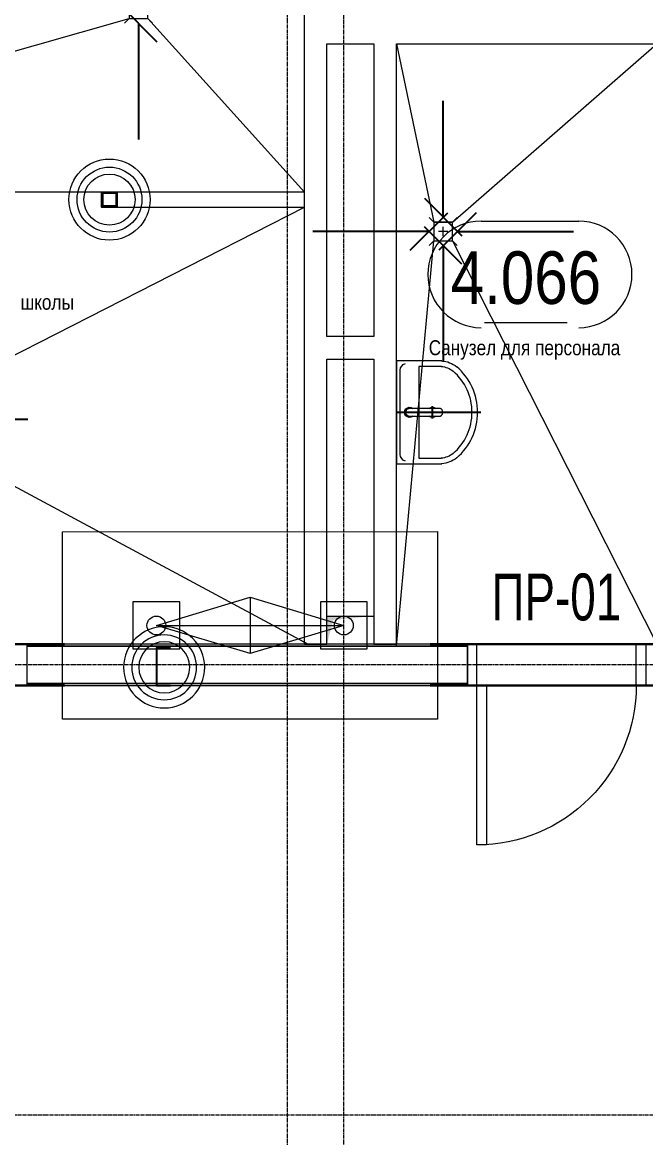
# Model space of a CAD drawing. Header units: millimetres. Extents: x -65509 to 912790, y 446 to 713294.
# Drawn here: x 486886 to 490211, y 515462 to 521408 of the extents above; entities that cross this region are included whole.
import ezdxf
from ezdxf import colors
from ezdxf.entities.mleader import LeaderData, LeaderLine
from ezdxf.enums import TextEntityAlignment as Align
from ezdxf.math import Vec2, Vec3

# ---------------------------------------------------------------- set-up
doc = ezdxf.new("R2010")
doc.units = ezdxf.units.MM
doc.linetypes.add('CENTER2', pattern=[28.575, 19.05, -3.175, 3.175, -3.175])
doc.layers.get('Defpoints').update_dxf_attribs({"color": 250})
for name, color, linetype, lineweight in [('АИ_Сантехника', 4, 'Continuous', 0), ('АР_Area', 250, 'Continuous', 5), ('АР_Двери', 5, 'Continuous', 9), ('АР_Стены кирпич', 250, 'Continuous', 20), ('АР_Стены ПЕНОблок', 250, 'Continuous', 20), ('АР_Тонкая', 250, 'Continuous', 5), ('ВК_Шахты', 250, 'Continuous', 9), ('КМ_Фахверки', 250, 'Continuous', 25), ('РД_Воронки с кровли', 250, 'Continuous', 18), ('РД_Оси_100', 250, 'Continuous', 0), ('РД_Разуклонка к трапам', 124, 'Continuous', 0)]:
    doc.layers.add(name, color=color, linetype=linetype, lineweight=lineweight)
for name, color, linetype, lineweight, plot in [('АР_Делит', 250, 'Continuous', 0, False), ('РД_Проем', 250, 'Continuous', 0, False), ('РД_проем_инж перемыч_подсчет', 250, 'Continuous', 30, False)]:
    doc.layers.add(name, color=color, linetype=linetype, lineweight=lineweight, plot=plot)
doc.layers.add('РД_Перемычка инж проемов', color=250, linetype='Continuous')
doc.styles.add('Arial0', font='arial.ttf')
doc.styles.add('style1', font='ARIALN.TTF')
doc.styles.add('ккк', font='isocpeur.ttf', dxfattribs={"width": 0.85, "oblique": 15})
doc.dimstyles.new('scale_100', dxfattribs={"dimtxt": 250, "dimasz": 125, "dimexe": 60, "dimexo": 100, "dimgap": 30, "dimtad": 1, "dimdec": 0, "dimdsep": 46, "dimtxsty": 'style1', "dimblk": 'OBLIQUE', "dimcen": 150, "dimdle": 60, "dimclrd": 256, "dimclre": 256, "dimclrt": 256, "dimadec": 0, "dimazin": 0, "dimtfac": 1, "dimtdec": 0, "dimtmove": 1, "dimatfit": 3, "dimldrblk": 'OBLIQUE', "dimfxl": 1, "dimtolj": 1, "dimtzin": 0, "dimarcsym": 0})

# ---------------------------------------------------------------- blocks, each defined once
blk = doc.blocks.new('Раковина 550х435')
for points in [[(-321.9, -242.7, -0.459952), (-321.9, 242.7)], [(-302.8, -219.5, -0.458637), (-302.8, 219.5)]]:
    blk.add_lwpolyline(points, format="xyb")
for points in [[(-241.8, 275), (0, 275), (0, -275), (-241.8, -275)], [(-240.2, 245), (-120, 245), (-120, -245), (-240.2, -245)], [(0, -275), (0, 275)], [(-20, -224.7), (-20, 224.7)]]:
    blk.add_lwpolyline(points)
for centre, radius, start, end in [((-226.7, 122.1), 153.6, 95.62187, 128.26685), ((-226.7, 122.1), 123.6, 95.62187, 128.26685), ((-59.6, 221.7), 39.7, 4.35212, 73.11896), ((-193, 0), 27, 47.79455, 132.20545), ((-70, 0), 27, 227.79455, 132.20545), ((-193, 0), 27, 227.79455, 312.20545), ((-226.7, -122.1), 123.6, 231.73315, 264.37813), ((-59.6, -221.7), 39.7, 286.88104, 355.64788), ((-226.7, -122.1), 153.6, 231.73315, 264.37813)]:
    blk.add_arc(centre, radius, start, end)
blk.add_open_spline([(-232.3, 20), (-233.1, 20), (-233.9, 19.9), (-235.6, 19.6), (-236.4, 19.3), (-238, 18.6), (-238.8, 18.1), (-240.7, 16.8), (-241.7, 15.7), (-243.6, 13.4), (-244.4, 12.2), (-245.6, 9.4), (-246.1, 8), (-246.9, 5.2), (-247.1, 3.7), (-247.3, 1.6), (-247.3, 0.8), (-247.3, -0.6), (-247.3, -1.3), (-247.2, -2.7), (-247.1, -3.5), (-246.7, -5.9), (-246.3, -7.7), (-244.9, -11.1), (-244.1, -12.7), (-242.2, -15.3), (-241.2, -16.3), (-238.9, -18.1), (-237.7, -18.8), (-235.4, -19.6), (-234.4, -19.9), (-233.2, -20), (-233, -20), (-232.8, -20), (-232.7, -20), (-232.6, -20), (-232.5, -20), (-232.3, -20), (-232.3, -20), (-232.3, -20), (-232.3, -20), (-232.2, -20), (-232.2, -20), (-232.1, -20), (-232.1, -20), (-232, -20), (-231.9, -20), (-231.6, -20), (-231.4, -20), (-230.9, -20), (-230.6, -20), (-229.5, -20), (-228.8, -20), (-226.7, -20), (-225.2, -20), (-220.8, -20), (-217.9, -20), (-208.7, -20), (-202.4, -20), (-182.7, -20), (-168.5, -20), (-150.2, -20), (-147, -20), (-137.3, -20), (-130.6, -20), (-110.2, -20), (-95.8, -20), (-77.8, -20), (-74.7, -20), (-71.5, -20), (-71.2, -20), (-70.9, -20), (-70.8, -20), (-70.5, -20), (-70.4, -20), (-70.3, -20), (-70.2, -20), (-70.1, -20), (-70.1, -20), (-70, -20), (-70, -20), (-70, -20), (-70, -20), (-70, -20), (-70, -20), (-69.9, -20), (-69.9, -20), (-69.9, -20), (-69.8, -20), (-69.7, -20), (-69.7, -20), (-69.5, -20), (-69.3, -20), (-68.9, -20), (-68.6, -20), (-67.8, -19.9), (-67.2, -19.8), (-65.5, -19.5), (-64.3, -19.2), (-62, -18.4), (-60.9, -17.9), (-58.7, -16.6), (-57.7, -15.8), (-55.8, -14.1), (-54.9, -13.2), (-53.4, -11.2), (-52.7, -10.1), (-51.6, -7.9), (-51.1, -6.7), (-50.5, -4.4), (-50.2, -3.3), (-50, -1.5), (-50, -0.9), (-50, 0.1), (-50, 0.4), (-50, 1.2), (-50.1, 1.6), (-50.2, 2.7), (-50.3, 3.5), (-50.8, 5.7), (-51.3, 7.2), (-52.6, 10.1), (-53.5, 11.4), (-55.6, 13.9), (-56.8, 15.1), (-59.4, 17), (-60.8, 17.8), (-63.7, 19), (-65.2, 19.5), (-66.9, 19.8), (-67.1, 19.8), (-67.8, 19.9), (-68.3, 19.9), (-68.9, 20), (-69, 20), (-69.3, 20), (-69.5, 20), (-69.8, 20), (-69.9, 20), (-70, 20), (-70, 20), (-70, 20), (-70, 20), (-70.1, 20), (-70.1, 20), (-70.1, 20), (-70.2, 20), (-70.3, 20), (-70.4, 20), (-70.7, 20), (-70.8, 20), (-71.3, 20), (-71.7, 20), (-72.7, 20), (-73.4, 20), (-75.4, 20), (-76.7, 20), (-80.7, 20), (-83.4, 20), (-91.3, 20), (-96.4, 20), (-111.7, 20), (-121.5, 20), (-149.9, 20), (-167.5, 20), (-201.6, 20), (-217.8, 20), (-232.3, 20)], degree=3, knots=[0, 0, 0, 0, 0.153365, 0.153365, 0.30673, 0.30673, 0.460095, 0.460095, 0.703256, 0.703256, 0.946417, 0.946417, 1.189578, 1.189578, 1.432739, 1.432739, 1.565545, 1.565545, 1.691125, 1.691125, 1.816705, 1.816705, 2.111192, 2.111192, 2.405679, 2.405679, 2.645118, 2.645118, 2.884557, 2.884557, 3.077844, 3.077844, 3.107789, 3.107789, 3.118001, 3.118001, 3.138423, 3.138423, 3.141442, 3.141442, 3.141976, 3.141976, 3.142511, 3.142511, 3.143579, 3.143579, 3.145716, 3.145716, 3.14999, 3.14999, 3.158538, 3.158538, 3.175635, 3.175635, 3.209827, 3.209827, 3.278213, 3.278213, 3.414983, 3.414983, 3.688524, 3.688524, 3.745517, 3.745517, 3.859502, 3.859502, 4.087472, 4.087472, 4.133346, 4.133346, 4.136438, 4.136438, 4.138418, 4.138418, 4.140015, 4.140015, 4.140937, 4.140937, 4.141313, 4.141313, 4.141684, 4.141684, 4.142394, 4.142394, 4.143815, 4.143815, 4.146658, 4.146658, 4.152342, 4.152342, 4.163711, 4.163711, 4.186448, 4.186448, 4.231923, 4.231923, 4.322872, 4.322872, 4.504772, 4.504772, 4.686671, 4.686671, 4.86857, 4.86857, 5.05047, 5.05047, 5.232369, 5.232369, 5.414268, 5.414268, 5.596168, 5.596168, 5.695139, 5.695139, 5.756437, 5.756437, 5.817734, 5.817734, 5.940329, 5.940329, 6.172478, 6.172478, 6.404627, 6.404627, 6.636776, 6.636776, 6.868925, 6.868925, 7.101074, 7.101074, 7.139346, 7.139346, 7.215891, 7.215891, 7.233819, 7.233819, 7.269676, 7.269676, 7.283061, 7.283061, 7.283218, 7.283218, 7.283375, 7.283375, 7.28369, 7.28369, 7.28432, 7.28432, 7.285579, 7.285579, 7.288098, 7.288098, 7.293136, 7.293136, 7.303211, 7.303211, 7.323361, 7.323361, 7.363661, 7.363661, 7.444261, 7.444261, 7.605462, 7.605462, 7.927863, 7.927863, 8.283185, 8.283185, 8.283185, 8.283185])
at = {"layer": 'Defpoints'}
blk.add_line((-193, -32.4), (-193, 32.4), dxfattribs=at)
blk.add_lwpolyline([(0, 0), (-450, 0)], dxfattribs=at)
blk = doc.blocks.new('otv')
at = {"linetype": 'Continuous'}
blk.add_lwpolyline([(0, -1), (0, 0), (1, 0), (1, -1)], close=True, dxfattribs=at)
blk.add_solid([(0, -1), (0, 0), (0.135, -0.137), (1, 0)], dxfattribs=at)
blk = doc.blocks.new('Ф_блок 80')
at = {"layer": 'АР_Делит', "color": 1}
for radius in [216.3, 173, 136.2]:
    blk.add_circle((40, -40), radius, dxfattribs=at)
at = {"layer": 'КМ_Фахверки'}
blk.add_lwpolyline([(0, 0), (80, 0), (80, -80), (0, -80)], close=True, dxfattribs=at)
at = {"layer": 'КМ_Фахверки', "lineweight": 5}
blk.add_lwpolyline([(6, -6), (74, -6), (74, -74), (6, -74)], close=True, dxfattribs=at)
blk = doc.blocks.new('Ф_пеноблок 200')
at = {"layer": 'АР_Делит', "color": 1}
for radius in [216.3, 173, 136.2]:
    blk.add_circle((103.4, -41.9), radius, dxfattribs=at)
at = {"layer": 'КМ_Фахверки'}
blk.add_lwpolyline([(0, -75), (0, 0), (200, 0), (200, -75)], dxfattribs=at)
blk = doc.blocks.new('СОШ_2200_АР_ОСИ_М100_28.05.24')
at = {"layer": 'РД_Оси_100', "linetype": 'CENTER2'}
for p, q in [((119910, 11700), (94200, 11700)), ((119910, 9300), (94200, 9300))]:
    blk.add_line(p, q, dxfattribs=at)
for points in [[(98700, -6194.98), (98700, 139538.679), (98550, 139938.679)], [(99000, -6195.83), (99000, 139538.679), (99150, 139938.679)]]:
    blk.add_lwpolyline(points, dxfattribs=at)
blk = doc.blocks.new('A$Cd58bfb5e')
at = {"layer": 'РД_Воронки с кровли', "lineweight": 0, "ltscale": 2}
for p, q in [((-500, -0.3), (0, 149.7)), ((0, -150.3), (0, 149.8)), ((0, 149.7), (500, 0.3)), ((500, 0.3), (-500, -0.3)), ((500, 0.3), (0, -150.3)), ((0, -150.3), (-500, -0.3))]:
    blk.add_line(p, q, dxfattribs=at)
at = {"layer": 'РД_Воронки с кровли'}
for points in [[(1000, 500.3), (1000, -499.7), (-1000, -500.3), (-1000, 499.7)], [(625, -125.3), (625, 124.7), (375, 124.7), (375, -125.3)]]:
    blk.add_lwpolyline(points, close=True, dxfattribs=at)
at = {"layer": 'РД_Воронки с кровли', "linetype": 'Continuous', "lineweight": 0}
blk.add_lwpolyline([(-625, -125.3), (-375, -125.3), (-375, 124.7), (-625, 124.7)], close=True, dxfattribs=at)
at = {"layer": 'РД_Воронки с кровли', "lineweight": 0}
for centre in [(-500, 0.3), (500, 0.3)]:
    blk.add_circle(centre, 50, dxfattribs=at)
blk = doc.blocks.new('воронки с кровли')
at = {"layer": 'РД_Воронки с кровли', "lineweight": 70, "rotation": 180}
blk.add_blockref('A$Cd58bfb5e', (-132950.8, 204182.8), dxfattribs=at)
blk = doc.blocks.new('_Oblique')
at = {"color": 0, "linetype": 'ByBlock', "lineweight": -2}
blk.add_line((-0.5, -0.5), (0.5, 0.5), dxfattribs=at)
blk = doc.blocks.new('A$Cd7e03b91')
at = {"layer": 'РД_Разуклонка к трапам', "lineweight": 0}
for p, q in [((-100, 100), (-150, 150)), ((100, 100), (150, 150)), ((-50, 0), (50, 0)), ((0, -50), (0, 50)), ((-100, -100), (-150, -150)), ((100, -100), (150, -150))]:
    blk.add_line(p, q, dxfattribs=at)
blk.add_lwpolyline([(-100, 100), (100, 100), (100, -100), (-100, -100), (-100, 100)], dxfattribs=at)
blk.add_lwpolyline([(-100, 100), (100, 100), (100, -100), (-100, -100), (-100, 100)], dxfattribs=at)
blk = doc.blocks.new('MOK-МаркаПом_овал_ареал')
for p, q in [((-2.986, 3.764), (3.522, 3.764)), ((-2.75, -3), (2.75, -3))]:
    blk.add_line(p, q)
for centre, radius, start, end in [((-2.986, 0.215), 3.55, 90, 270), ((3.522, 0.215), 3.55, 270, 90), ((-7.411, 0), 7.161, 0, 0.00095)]:
    blk.add_arc(centre, radius, start, end)
at = {"color": 0, "style": 'style1'}
blk.add_attdef('АР-ПОМЕЩЕНИЕ:НОМЕР', text='', height=3, dxfattribs=at).set_placement((0.261, 0), align=Align.MIDDLE)
blk = doc.blocks.new('MOK-МаркаПеремычки')
at = {"color": 0, "style": 'ккк', "oblique": 15, "width": 0.85}
blk.add_attdef('АР-ПРОЕМ:ПЕРЕМЫЧКА', text='', height=2.5, dxfattribs=at).set_placement((0, 0), align=Align.MIDDLE)

msp = doc.modelspace()

# ---------------------------------------------------------------- linework, layer by layer
at = {"layer": 'АР_Двери', "linetype": 'Continuous', "lineweight": 9}
for points in [[(489310.875, 518093.318), (489260.875, 518093.318), (489260.875, 517873.318), (489310.875, 517873.318)], [(490160.875, 518093.318), (490210.875, 518093.318), (490210.875, 517873.318), (490160.875, 517873.318)], [(489310.875, 517873.318), (489360.875, 517873.318), (489360.875, 517023.318), (489310.875, 517023.318)]]:
    msp.add_lwpolyline(points, close=True, dxfattribs=at)
at = {"layer": 'АР_Двери', "linetype": 'Continuous', "lineweight": 9, "extrusion": (0, 0, -1)}
msp.add_arc((-489310.875, 517873.318), 850, 179.9999988, 269.9999988, dxfattribs=at)
at = {"layer": 'АР_Стены кирпич', "linetype": 'Continuous', "lineweight": 20}
for p, q in [((488390.881, 518093.318), (488390.883, 523063.318)), ((488510.882, 521293.503), (488760.881, 521293.503)), ((488510.882, 519733.139), (488510.882, 521293.503)), ((488760.881, 521293.503), (488760.881, 519733.139)), ((488880.88, 518093.318), (488880.881, 521293.503)), ((488880.881, 521293.503), (490270.882, 521293.503)), ((488760.881, 519733.139), (488510.882, 519733.139)), ((488510.881, 518093.318), (488510.882, 519613.139)), ((488510.882, 519613.139), (488760.881, 519613.139)), ((488760.881, 519613.139), (488760.88, 518093.318)), ((488390.881, 518093.318), (488510.881, 518093.318)), ((488760.88, 518093.318), (488880.88, 518093.318))]:
    msp.add_line(p, q, dxfattribs=at)
at = {"layer": 'АР_Стены ПЕНОблок', "linetype": 'Continuous', "lineweight": 20}
for p, q in [((488390.882, 520503.318), (487310.882, 520503.318)), ((487310.882, 520503.318), (487310.882, 520423.318)), ((488390.882, 520423.318), (488390.882, 520503.318)), ((487310.882, 520423.318), (488390.882, 520423.318)), ((489260.875, 518083.318), (486910.91, 518083.318)), ((486910.91, 518083.318), (486910.91, 517883.318)), ((489260.875, 517883.318), (489260.875, 518083.318)), ((486910.91, 517883.318), (489260.875, 517883.318))]:
    msp.add_line(p, q, dxfattribs=at)
at = {"layer": 'АР_Тонкая', "linetype": 'Continuous', "lineweight": 0}
for p, q in [((489260.875, 518093.318), (486910.91, 518093.318)), ((486910.91, 518093.318), (486910.91, 518083.318)), ((486910.91, 518083.318), (489260.875, 518083.318)), ((489260.875, 518083.318), (489260.875, 518093.318)), ((489260.875, 517883.318), (486910.91, 517883.318)), ((486910.91, 517883.318), (486910.91, 517873.318)), ((486910.91, 517873.318), (489260.875, 517873.318)), ((489260.875, 517873.318), (489260.875, 517883.318))]:
    msp.add_line(p, q, dxfattribs=at)
at = {"layer": 'РД_Проем', "linetype": 'Continuous', "lineweight": 0}
for p, q in [((486910.91, 518093.318), (485810.91, 518093.318)), ((490210.875, 518093.318), (489260.875, 518093.318)), ((486910.91, 517873.318), (485810.91, 517873.318)), ((490210.875, 517873.318), (489260.875, 517873.318))]:
    msp.add_line(p, q, dxfattribs=at)
at = {"layer": 'РД_проем_инж перемыч_подсчет', "linetype": 'Continuous', "lineweight": 30}
for p, q in [((487110.91, 518093.318), (485610.91, 518093.318)), ((489060.875, 518093.318), (490410.875, 518093.318)), ((487110.91, 517873.318), (485610.91, 517873.318)), ((489060.875, 517873.318), (490410.875, 517873.318))]:
    msp.add_line(p, q, dxfattribs=at)
at = {"layer": 'РД_Разуклонка к трапам', "ltscale": 2}
for points in [[(484200.882, 520503.318), (487455.882, 521428.445), (487555.882, 521428.445), (488390.882, 520503.318)], [(488880.881, 521293.503), (489080.883, 520343.321), (489180.883, 520343.321), (490270.883, 521293.503)], [(487310.882, 520503.318), (484200.882, 520503.318)], [(484220.882, 520503.318), (486170.882, 519343.318), (486270.882, 519343.318), (488390.882, 520423.318)], [(488880.881, 518083.321), (489080.883, 520243.321), (489180.883, 520243.321), (490270.883, 518093.321)], [(484220.882, 518088.318), (486170.882, 519243.318), (486270.882, 519243.318), (488410.881, 518093.318)]]:
    msp.add_lwpolyline(points, dxfattribs=at)

# ---------------------------------------------------------------- block references
at = {"layer": 'АИ_Сантехника', "xscale": -1}
msp.add_blockref('Раковина 550х435', (488880.88, 519329.369), dxfattribs=at)
at = {"layer": 'АР_Area', "linetype": 'Continuous', "lineweight": 5}
ref = msp.add_blockref('MOK-МаркаПом_овал_ареал', (486057.435, 520292.597), dxfattribs=dict(at, xscale=80, yscale=80, zscale=80))
ref.add_attrib('АР-ПОМЕЩЕНИЕ:НОМЕР', '4.067', dxfattribs={"layer": '0', "color": 0, "height": 280, "style": 'style1'}).set_placement((486057.435, 520292.597), align=Align.MIDDLE)
ref.add_attrib('АР-ПОМЕЩЕНИЕ:НАИМЕНОВАНИЕ', 'Санузел для мальчиков основной и старшей школы', dxfattribs={"layer": 'Defpoints', "color": 2, "height": 80, "style": 'style1'}).set_placement((486049.902, 519907.482), align=Align.MIDDLE)
ref = msp.add_blockref('MOK-МаркаПом_овал_ареал', (489571.882, 520047.318), dxfattribs=dict(at, xscale=80, yscale=80, zscale=80))
ref.add_attrib('АР-ПОМЕЩЕНИЕ:НОМЕР', '4.066', dxfattribs={"layer": '0', "color": 0, "height": 280, "style": 'style1'}).set_placement((489571.882, 520047.318), align=Align.MIDDLE)
ref.add_attrib('АР-ПОМЕЩЕНИЕ:НАИМЕНОВАНИЕ', 'Санузел для персонала', dxfattribs={"layer": 'Defpoints', "color": 2, "height": 80, "style": 'style1'}).set_placement((489564.35, 519662.204), align=Align.MIDDLE)
at = {"layer": 'ВК_Шахты', "xscale": 250, "yscale": 150, "rotation": 359.9999782468097}
msp.add_blockref('otv', (488510.881, 518243.32), dxfattribs=at)
at = {"layer": 'КМ_Фахверки'}
msp.add_blockref('Ф_блок 80', (487310.882, 520503.318), dxfattribs=at)
msp.add_blockref('Ф_блок 80', (487310.882, 520503.318), dxfattribs=at)
at = {"layer": 'КМ_Фахверки', "xscale": -1, "rotation": 90}
msp.add_blockref('Ф_пеноблок 200', (487600.882, 518073.318), dxfattribs=at)
at = {"layer": 'РД_Воронки с кровли', "lineweight": 0}
msp.add_blockref('воронки с кровли', (621051.707, 314010.479), dxfattribs=at)
at = {"layer": 'РД_Оси_100'}
msp.add_blockref('СОШ_2200_АР_ОСИ_М100_28.05.24', (389600.882, 506283.318), dxfattribs=at)
at = {"layer": 'РД_Перемычка инж проемов', "linetype": 'Continuous', "lineweight": -3}
ref = msp.add_blockref('MOK-МаркаПеремычки', (489734.345, 518345.048, 200), dxfattribs=dict(at, xscale=100, yscale=100, zscale=100))
ref.add_attrib('АР-ПРОЕМ:ПЕРЕМЫЧКА', 'ПР-01', dxfattribs={"layer": '0', "color": 0, "height": 250, "style": 'Arial0', "width": 0.7}).set_placement((489734.345, 518345.048, 200), align=Align.MIDDLE)
at = {"layer": 'РД_Разуклонка к трапам', "ltscale": 2, "xscale": -0.5000000000000002, "yscale": 0.5000000000000002, "zscale": 0.5}
for p in [(487505.882, 521478.445), (489130.883, 520293.321)]:
    msp.add_blockref('A$Cd7e03b91', p, dxfattribs=at)

# ---------------------------------------------------------------- leaders
at = {"layer": 'РД_Воронки с кровли', "lineweight": 70}
ml = msp.add_multileader_mtext('Standard', dxfattribs=at)
ml.set_content('ВК_Под потолком 4 этажа уйдет в с.у. соседний. ниже опускать не надо.', color=256, style='style1')
ml.set_leader_properties(color=256)
ml.build(insert=Vec2(0, 0))
ml.multileader.update_dxf_attribs({"has_dogleg": 0, "text_left_attachment_type": 6, "text_right_attachment_type": 6, "arrow_head_size": 500, "scale": 100})
ctx = ml.context
ctx.base_point, ctx.scale, ctx.char_height, ctx.arrow_head_size, ctx.landing_gap_size, ctx.plane_origin, ctx.plane_x_axis, ctx.plane_y_axis = Vec3(429148.836, 512235.06), 100, 300, 500, 50, Vec3(404115.306, 502377.96), Vec3(1, 0.00000001), Vec3(-0.00000001, 1)
ctx.left_attachment, ctx.right_attachment = 6, 6
notes = []
notes.append((ctx, [(0, (1, 1, 0), (433647.763, 512235.06), (-1, -0.00000001), 8, [(1, [(442100.882, 518063.32)], 0, [])])]))
ctx.mtext.insert, ctx.mtext.text_direction, ctx.mtext.rotation, ctx.mtext.width, ctx.mtext.defined_height, ctx.mtext.flow_direction = Vec3(429200.882, 512623.259), Vec3(1, 0.00000001), 0.00000001, 4538.94863, 395.157, 5
at = {"layer": 'РД_Разуклонка к трапам', "ltscale": 2}
for points in [[(487505.934, 521403.454), (487505.934, 520784.175)], [(489130.934, 520370.394), (489130.934, 520989.673)], [(489054.85, 520293.321), (488435.572, 520293.321)], [(489206.915, 520293.321), (489826.194, 520293.321)], [(489130.934, 520218.329), (489130.934, 519599.051)], [(486296.914, 519293.318), (486916.193, 519293.318)]]:
    msp.add_leader(points, dimstyle='scale_100', override={"dimasz": 200, "dimgap": 30, "dimtad": 0}, dxfattribs=at)
for ctx, leaders in notes:
    for number, flags, end, landing, length, lines in leaders:
        leader = LeaderData()
        leader.index, (leader.has_last_leader_line, leader.has_dogleg_vector, leader.attachment_direction) = number, flags
        leader.last_leader_point, leader.dogleg_vector, leader.dogleg_length = Vec3(end), Vec3(landing), length
        for number, points, colour, breaks in lines:
            line = LeaderLine()
            line.index, line.vertices, line.color, line.breaks = number, Vec3.list(points), colors.encode_raw_color(colour), breaks
            leader.lines.append(line)
        ctx.leaders.append(leader)

doc.saveas('drawing.dxf')
